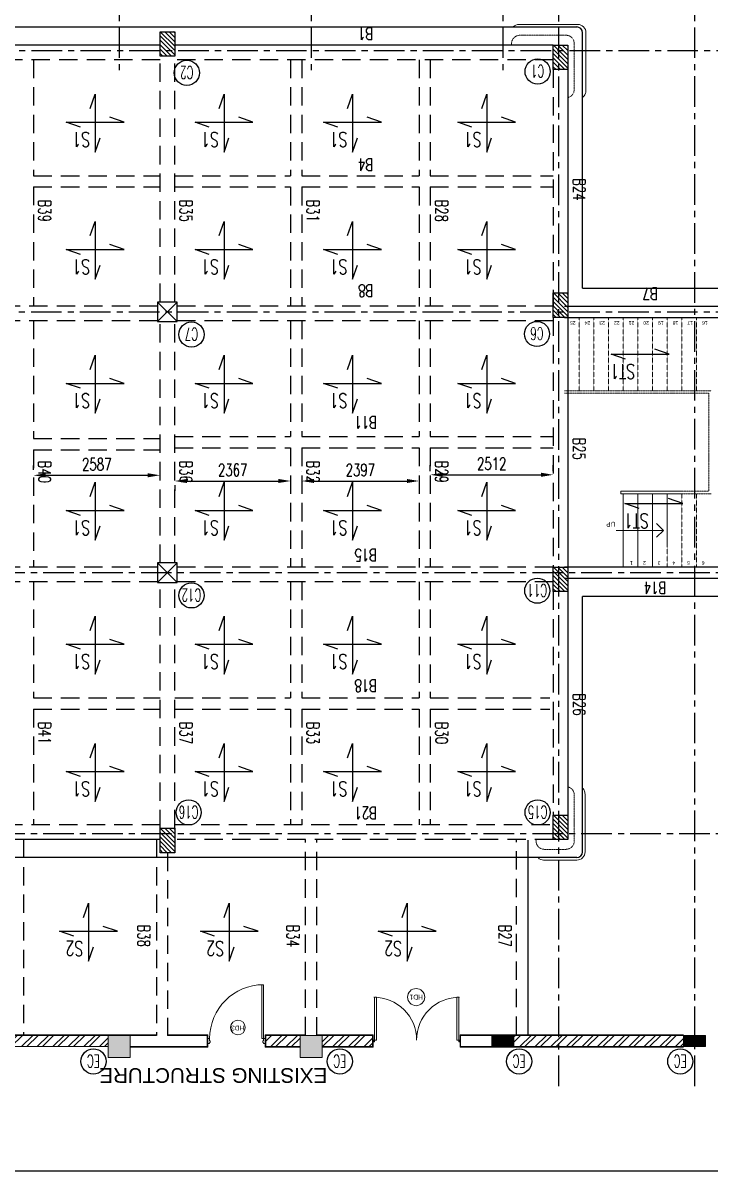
# Model space of a CAD drawing. Header units: millimetres. Extents: x 2659630 to 6742168, y -2425387 to -732288.
# Drawn here: x 3368520 to 3382565, y -1261264 to -1237813 of the extents above; entities that cross this region are included whole.
import ezdxf
from ezdxf.enums import TextEntityAlignment as Align

# ---------------------------------------------------------------- set-up
doc = ezdxf.new("R2010")
doc.units = ezdxf.units.MM
doc.header["$PDMODE"] = 35
doc.header["$PDSIZE"] = -25
for name, pattern in [('CENTER', [2, 1.25, -0.25, 0.25, -0.25]), ('Hidden', [7.14375, 4.7625, -2.38125]), ('HIDDEN2', [0.1875, 0.125, -0.0625]), ('Overhead', [3.96875, 2.38125, -1.5875])]:
    doc.linetypes.add(name, pattern=pattern)
for name, color, linetype, lineweight in [('A-ANNO-DIMS', 211, 'Continuous', 9), ('A-DETL-THIN', 151, 'Continuous', 18), ('A-DOOR', 31, 'Continuous', 18), ('A-DOOR-FRAM', 31, 'Continuous', 18), ('A-DOOR-IDEN', 31, 'Continuous', 9), ('A-FLOR-HRAL', 11, 'Continuous', 18), ('A-FLOR-HRAL-MBND', 5, 'Overhead', 18), ('A-FLOR-OVHD', 1, 'Overhead', 18), ('A-hatch', 253, 'Continuous', 0), ('A-PLASTER', 50, 'Continuous', 0), ('A-RCC', 2, 'Continuous', 0), ('A-STAIRS', 31, 'Continuous', 18), ('A-WALL', 113, 'Continuous', 9), ('A-WALL-PATT', 111, 'Continuous', 0), ('G-ANNO-TEXT', 231, 'Continuous', 9), ('licensing text', 7, 'Continuous', 5)]:
    doc.layers.add(name, color=color, linetype=linetype, lineweight=lineweight)
for name, color, linetype in [('A-CORNICE', 20, 'Continuous'), ('A-TEXT-0', 7, 'Continuous'), ('S-BEAM INNER', 4, 'HIDDEN2'), ('S-BEAM NO', 3, 'Continuous'), ('S-BEAM OUTER', 4, 'Continuous'), ('S-COLUMN', 1, 'Continuous'), ('S-COLUMN CIRCLE', 9, 'Continuous'), ('S-COLUMN HATCH', 8, 'Continuous'), ('S-COLUMN NO', 2, 'Continuous'), ('S-GRIDE LINE', 8, 'CENTER'), ('S-SLAB MARK', 3, 'Continuous'), ('S-SLAB NO', 3, 'Continuous')]:
    doc.layers.add(name, color=color, linetype=linetype)
doc.layers.get('A-ANNO-DIMS').off()
doc.styles.add('Arial', font='arial.ttf', dxfattribs={"height": 123})
doc.styles.add('Arial_1', font='arial.ttf', dxfattribs={"height": 98.353293})
doc.styles.add('Arial_3', font='arial.ttf', dxfattribs={"height": 97.584908})
doc.styles.add('Arial_4', font='arial.ttf', dxfattribs={"height": 73.76497})
doc.styles.add('ROMANS', font='r.shx', dxfattribs={"width": 0.7})
doc.dimstyles.new('dim100', dxfattribs={"dimtxt": 250, "dimasz": 250, "dimexe": 200, "dimexo": 200, "dimgap": 100, "dimtad": 1, "dimdec": 0, "dimrnd": 1, "dimzin": 0, "dimdsep": 46, "dimtxsty": 'ROMANS', "dimcen": 0, "dimclrd": 5, "dimclre": 5, "dimclrt": 4, "dimadec": 0, "dimazin": 0, "dimtfac": 1, "dimtdec": 0, "dimtix": 1, "dimtofl": 0, "dimtmove": 2, "dimatfit": 3, "dimfxl": 1, "dimtolj": 1, "dimtzin": 0, "dimlwd": -1, "dimlwe": -1, "dimarcsym": 0})
pattern_1 = [(225, (3548828.73, -1084856.52), (159.09903, -159.09903), []), (225, (3548722.66, -1084856.52), (159.09903, -159.09903), [])]

# ---------------------------------------------------------------- blocks, each defined once
blk = doc.blocks.new('M_Door Tag_Mahindra_2_0mm - M_Door Tag_Mahindra 2-1437518-GROUND FLOOR PLAN-01')
at = {"layer": 'A-DOOR-IDEN'}
blk.add_circle((0, 0), 3, dxfattribs=at)
blk = doc.blocks.new('A$C649E5817')
at = {"layer": 'A-DOOR-FRAM'}
for p, q in [((0, 1190), (12, 1190)), ((0, 1110), (0, 1190)), ((12, 1200), (40, 1200)), ((12, 1190), (12, 1200)), ((40, 1200), (60, 1175)), ((60, 1175), (60, 1145)), ((1160, 1200), (1140, 1175)), ((1140, 1175), (1140, 1145)), ((1188, 1200), (1160, 1200)), ((1188, 1190), (1188, 1200)), ((1200, 1190), (1188, 1190)), ((1200, 1110), (1200, 1190)), ((12, 1110), (0, 1110)), ((12, 1100), (12, 1110)), ((50, 1100), (12, 1100)), ((60, 1145), (50, 1145)), ((50, 1145), (50, 1100)), ((1140, 1145), (1150, 1145)), ((1150, 1145), (1150, 1100)), ((1150, 1100), (1188, 1100)), ((1188, 1100), (1188, 1110)), ((1188, 1110), (1200, 1110))]:
    blk.add_line(p, q, dxfattribs=at)
blk.add_lwpolyline([(84, 1100), (50, 1100), (50, 0), (84, 0)], close=True, dxfattribs=at)
blk.add_arc((50, 1100), 1100, 270, 359.984, dxfattribs=at)
blk = doc.blocks.new('DOOR D9-1800X2500-PLN')
at = {"layer": 'A-DOOR'}
for p, q in [((12, 40, 0), (12, 25, 0)), ((37, 40, 0), (12, 40, 0)), ((12, 25, 0), (22, 25, 0)), ((12, 15, 0), (12, 0, 0)), ((22, 15, 0), (12, 15, 0)), ((12, 0, 0), (37, 0, 0)), ((14, 27, 0), (14, 38, 0)), ((14, 38, 0), (22, 38, 0)), ((22, 27, 0), (14, 27, 0)), ((14, 2, 0), (14, 13, 0)), ((14, 13, 0), (22, 13, 0)), ((22, 2, 0), (14, 2, 0)), ((22, 38, 0), (22, 27, 0)), ((22, 25, 0), (22, 15, 0)), ((22, 13, 0), (22, 2, 0)), ((24, 10, 0), (24, 30, 0)), ((24, 30, 0), (30, 30, 0)), ((30, 10, 0), (24, 10, 0)), ((26, 32, 0), (26, 34, 0)), ((35, 32, 0), (26, 32, 0)), ((26, 6, 0), (26, 8, 0)), ((26, 8, 0), (35, 8, 0)), ((27, 37, 0), (28, 37, 0)), ((28, 4, 0), (27, 4, 0)), ((28, 37, 0), (28, 38, 0)), ((28, 38, 0), (35, 38, 0)), ((28, 2, 0), (28, 4, 0)), ((35, 2, 0), (28, 2, 0)), ((30, 30, 0), (30, 10, 0)), ((32, 10, 0), (32, 30, 0)), ((32, 30, 0), (35, 30, 0)), ((35, 10, 0), (32, 10, 0)), ((35, 38, 0), (35, 32, 0)), ((35, 30, 0), (35, 25, 0)), ((35, 25, 0), (37, 25, 0)), ((37, 15, 0), (35, 15, 0)), ((35, 15, 0), (35, 10, 0)), ((35, 8, 0), (35, 2, 0)), ((37, 25, 0), (37, 40, 0)), ((37, 0, 0), (37, 15, 0)), ((1763, 25, 0), (1763, 40, 0)), ((1763, 40, 0), (1788, 40, 0)), ((1766, 25, 0), (1763, 25, 0)), ((1763, 0, 0), (1763, 15, 0)), ((1763, 15, 0), (1766, 15, 0)), ((1788, 0, 0), (1763, 0, 0)), ((1772, 38, 0), (1766, 38, 0)), ((1766, 38, 0), (1766, 32, 0)), ((1766, 32, 0), (1774, 32, 0)), ((1768, 30, 0), (1766, 30, 0)), ((1766, 30, 0), (1766, 25, 0)), ((1766, 15, 0), (1766, 10, 0)), ((1766, 10, 0), (1768, 10, 0)), ((1766, 8, 0), (1766, 2, 0)), ((1774, 8, 0), (1766, 8, 0)), ((1766, 2, 0), (1772, 2, 0)), ((1768, 10, 0), (1768, 30, 0)), ((1770, 30, 0), (1770, 10, 0)), ((1776, 30, 0), (1770, 30, 0)), ((1770, 10, 0), (1776, 10, 0)), ((1772, 37, 0), (1772, 38, 0)), ((1773, 37, 0), (1772, 37, 0)), ((1772, 2, 0), (1772, 4, 0)), ((1772, 4, 0), (1773, 4, 0)), ((1774, 32, 0), (1774, 34, 0)), ((1774, 6, 0), (1774, 8, 0)), ((1776, 10, 0), (1776, 30, 0)), ((1778, 38, 0), (1778, 27, 0)), ((1786, 38, 0), (1778, 38, 0)), ((1778, 27, 0), (1786, 27, 0)), ((1788, 25, 0), (1778, 25, 0)), ((1778, 25, 0), (1778, 15, 0)), ((1778, 15, 0), (1788, 15, 0)), ((1786, 13, 0), (1778, 13, 0)), ((1778, 13, 0), (1778, 2, 0)), ((1778, 2, 0), (1786, 2, 0)), ((1786, 27, 0), (1786, 38, 0)), ((1786, 2, 0), (1786, 13, 0)), ((1788, 40, 0), (1788, 25, 0)), ((1788, 15, 0), (1788, 0, 0))]:
    blk.add_line(p, q, dxfattribs=at)
at = {"layer": 'A-DOOR', "elevation": 0}
for points in [[(77, 40), (77, 915), (37, 915), (37, 40)], [(1723, 40), (1723, 915), (1763, 915), (1763, 40)]]:
    blk.add_lwpolyline(points, close=True, dxfattribs=at)
at = {"layer": 'A-DOOR'}
for centre, radius, start, end in [((25, 40), 875, 359.997, 90), ((1775, 40), 875, 90, 180.003), ((25, 36, 0), 2, 14.449, 289.7958), ((25, 4, 0), 2, 70.1472, 345.494), ((1775, 36, 0), 2, 250.2042, 165.551), ((1775, 4, 0), 2, 194.506, 109.8528)]:
    blk.add_arc(centre, radius, start, end, dxfattribs=at)
blk = doc.blocks.new('M_Door Tag_Mahindra_2_0mm_2 - M_Door Tag_Mahindra 2-3264029-GROUND FLOOR PLAN-01')
at = {"layer": 'A-DOOR-IDEN'}
blk.add_circle((0, 0), 3.5, dxfattribs=at)
blk = doc.blocks.new('*D2143')
at = {"layer": 'Defpoints', "color": 0, "ltscale": 1200}
for p in [(3368735, -1247143), (3371322, -1247052), (3371322, -1247143)]:
    blk.add_point(p, dxfattribs=at)
at = {"layer": 'S-COLUMN NO', "color": 5, "ltscale": 1200}
for p, q in [((3368735, -1246943), (3368735, -1246852)), ((3371322, -1246943), (3371322, -1246852)), ((3368985, -1247052), (3371072, -1247052))]:
    blk.add_line(p, q, dxfattribs=at)
for points in [[(3368985, -1247011), (3368985, -1247094), (3368735, -1247052)], [(3371072, -1247094), (3371072, -1247011), (3371322, -1247052)]]:
    blk.add_solid(points, dxfattribs=at)
at = {"layer": 'S-COLUMN NO', "color": 4, "ltscale": 1200, "insert": (3370029, -1246827), "char_height": 250, "attachment_point": 5, "style": 'ROMANS'}
blk.add_mtext('\\A1;2587', dxfattribs=at)
blk = doc.blocks.new('*D2144')
at = {"layer": 'Defpoints', "color": 0, "ltscale": 1200}
for p in [(3371622, -1247052), (3373990, -1247052), (3373990, -1247169)]:
    blk.add_point(p, dxfattribs=at)
at = {"layer": 'S-COLUMN NO', "color": 5, "ltscale": 1200}
for p, q in [((3371622, -1247252), (3371622, -1247369)), ((3371872, -1247169), (3373740, -1247169)), ((3373990, -1247252), (3373990, -1247369))]:
    blk.add_line(p, q, dxfattribs=at)
for points in [[(3371872, -1247127), (3371872, -1247210), (3371622, -1247169)], [(3373740, -1247210), (3373740, -1247127), (3373990, -1247169)]]:
    blk.add_solid(points, dxfattribs=at)
at = {"layer": 'S-COLUMN NO', "color": 4, "ltscale": 1200, "insert": (3372806, -1246944), "char_height": 250, "attachment_point": 5, "style": 'ROMANS'}
blk.add_mtext('\\A1;2367', dxfattribs=at)
blk = doc.blocks.new('*D2145')
at = {"layer": 'Defpoints', "color": 0, "ltscale": 1200}
for p in [(3374220, -1247169), (3376617, -1247169), (3376617, -1247169)]:
    blk.add_point(p, dxfattribs=at)
at = {"layer": 'S-COLUMN NO', "color": 5, "ltscale": 1200}
for p, q in [((3374220, -1246969), (3374220, -1246969)), ((3376617, -1246969), (3376617, -1246969)), ((3374470, -1247169), (3376367, -1247169))]:
    blk.add_line(p, q, dxfattribs=at)
for points in [[(3374470, -1247127), (3374470, -1247210), (3374220, -1247169)], [(3376367, -1247210), (3376367, -1247127), (3376617, -1247169)]]:
    blk.add_solid(points, dxfattribs=at)
at = {"layer": 'S-COLUMN NO', "color": 4, "ltscale": 1200, "insert": (3375418, -1246944), "char_height": 250, "attachment_point": 5, "style": 'ROMANS'}
blk.add_mtext('\\A1;2397', dxfattribs=at)
blk = doc.blocks.new('*D2146')
at = {"layer": 'Defpoints', "color": 0, "ltscale": 1200}
for p in [(3379359, -1247042), (3376847, -1247169), (3379359, -1247169)]:
    blk.add_point(p, dxfattribs=at)
at = {"layer": 'S-COLUMN NO', "color": 5, "ltscale": 1200}
for p, q in [((3376847, -1246969), (3376847, -1246842)), ((3379359, -1246969), (3379359, -1246842)), ((3377097, -1247042), (3379109, -1247042))]:
    blk.add_line(p, q, dxfattribs=at)
for points in [[(3377097, -1247000), (3377097, -1247084), (3376847, -1247042)], [(3379109, -1247084), (3379109, -1247000), (3379359, -1247042)]]:
    blk.add_solid(points, dxfattribs=at)
at = {"layer": 'S-COLUMN NO', "color": 4, "ltscale": 1200, "insert": (3378103, -1246817), "char_height": 250, "attachment_point": 5, "style": 'ROMANS'}
blk.add_mtext('\\A1;2512', dxfattribs=at)

msp = doc.modelspace()

# ---------------------------------------------------------------- hatches: boundary and pattern name
at = {"layer": 'A-hatch', "true_color": 0x939598}
h = msp.add_hatch(dxfattribs=at)
h.set_pattern_fill('ANSI31', color=252, scale=5, angle=179.9997012)
h.set_pattern_definition([(224.99970117, (11697988.788, 852852.487), (11.225261605, -11.225378697), [])])
h.paths.add_polyline_path([(3378554.038, -1258492.613), (3378104.038, -1258492.615), (3378104.037, -1258722.653), (3378554.037, -1258722.655)])
h = msp.add_hatch(dxfattribs=at)
h.set_pattern_fill('ANSI31', color=252, scale=5, angle=179.9997012)
h.set_pattern_definition([(224.99970117, (11701908.773, 852852.466), (11.225261605, -11.225378697), [])])
h.paths.add_polyline_path([(3382474.024, -1258492.633), (3382024.024, -1258492.635), (3382024.023, -1258722.674), (3382474.023, -1258722.676)])
at = {"layer": 'A-WALL-PATT'}
h = msp.add_hatch(dxfattribs=at)
h.set_pattern_fill('ANSI32', color=256, scale=600, angle=180, style=0)
h.set_pattern_definition(pattern_1)
h.paths.add_polyline_path([(3366794.022, -1258722.627), (3370264.022, -1258722.748), (3370264.024, -1258492.659), (3366794.024, -1258492.566)])
h = msp.add_hatch(dxfattribs=at)
h.set_pattern_fill('ANSI32', color=256, scale=600, angle=180, style=0)
h.set_pattern_definition(pattern_1)
h.paths.add_polyline_path([(3373485.623, -1258722.666), (3374184.022, -1258722.651), (3374184.024, -1258492.572), (3373485.624, -1258492.591)])
h = msp.add_hatch(dxfattribs=at)
h.set_pattern_fill('ANSI32', color=256, scale=600, angle=180, style=0)
h.set_pattern_definition(pattern_1)
h.paths.add_polyline_path([(3374634.022, -1258722.797), (3375666.427, -1258722.743), (3375666.429, -1258492.734), (3374634.024, -1258492.801)])
h = msp.add_hatch(dxfattribs=at)
h.set_pattern_fill('ANSI32', color=256, scale=600, angle=180, style=0)
h.set_pattern_definition(pattern_1)
h.paths.add_polyline_path([(3378554.037, -1258722.689), (3382024.022, -1258722.663), (3382024.024, -1258492.617), (3378554.038, -1258492.573)])
at = {"layer": 'S-COLUMN HATCH', "true_color": 0x939598}
h = msp.add_hatch(dxfattribs=at)
h.set_pattern_fill('ANSI31', color=252, scale=20, angle=90)
h.set_pattern_definition([(135, (4246251.86, 2412323.825), (-44.9012806, -44.9012806), [])])
h.paths.add_polyline_path([(3371621.716, -1237992.899), (3371621.716, -1238492.898), (3371321.714, -1238492.898), (3371321.714, -1237992.899)])
h = msp.add_hatch(dxfattribs=at)
h.set_pattern_fill('ANSI31', color=252, scale=20, angle=90)
h.set_pattern_definition([(135, (4254289.094, 2412053.825), (-44.9012806, -44.9012806), [])])
h.paths.add_polyline_path([(3379658.952, -1238262.898), (3379658.952, -1238762.897), (3379358.95, -1238762.897), (3379358.95, -1238262.898)])
h = msp.add_hatch(dxfattribs=at)
h.set_pattern_fill('ANSI31', color=252, scale=20, angle=90)
h.set_pattern_definition([(135, (4254289.09, 2406988.82), (-44.9012806, -44.9012806), [])])
h.paths.add_polyline_path([(3379658.947, -1243327.901), (3379658.947, -1243827.9), (3379358.944, -1243827.9), (3379358.944, -1243327.901)])
h = msp.add_hatch(dxfattribs=at)
h.set_pattern_fill('ANSI31', color=252, scale=20, angle=90)
h.set_pattern_definition([(135, (4254289.09, 2401388.827), (-44.9012806, -44.9012806), [])])
h.paths.add_polyline_path([(3379658.949, -1248927.897), (3379658.949, -1249427.896), (3379358.947, -1249427.896), (3379358.947, -1248927.897)])
h = msp.add_hatch(dxfattribs=at)
h.set_pattern_fill('ANSI31', color=252, scale=20, angle=90)
h.set_pattern_definition([(135, (4254289.09, 2396323.824), (-44.9012806, -44.9012806), [])])
h.paths.add_polyline_path([(3379658.949, -1253992.9), (3379658.949, -1254492.899), (3379358.947, -1254492.899), (3379358.947, -1253992.9)])
h = msp.add_hatch(dxfattribs=at)
h.set_pattern_fill('ANSI31', color=252, scale=20, angle=90)
h.set_pattern_definition([(135, (4246251.853, 2396054.014), (-44.9012806, -44.9012806), [])])
h.paths.add_polyline_path([(3371621.711, -1254262.709), (3371621.711, -1254762.708), (3371321.709, -1254762.708), (3371321.709, -1254262.709)])

# ---------------------------------------------------------------- linework, layer by layer
at = {"layer": 'A-CORNICE'}
for p, q in [((3355108.947, -1237892.899), (3379838.947, -1237892.899)), ((3379958.947, -1243227.899), (3379958.947, -1238012.899)), ((3379958.947, -1243227.899), (3384568.947, -1243227.899)), ((3379958.947, -1254742.901), (3379958.947, -1249527.899)), ((3384568.947, -1249527.899), (3379958.947, -1249527.899)), ((3379838.947, -1254862.901), (3355108.947, -1254862.901))]:
    msp.add_line(p, q, dxfattribs=at)
for centre, start, end in [((3379838.947, -1238012.899), 0, 90), ((3379838.947, -1254742.901), 270, 0)]:
    msp.add_arc(centre, 120, start, end, dxfattribs=at)
at = {"layer": 'A-DETL-THIN'}
for p, q in [((3381610.537, -1248177.709), (3381469.116, -1248036.287)), ((3381610.537, -1248177.709), (3380645.33, -1248177.708)), ((3381610.537, -1248177.709), (3381469.115, -1248319.13)), ((3378608.947, -1258492.574, 0), (3378838.947, -1258492.725, 0))]:
    msp.add_line(p, q, dxfattribs=at)
at = {"layer": 'A-FLOR-HRAL'}
for p, q in [((3380738.319, -1247377.898), (3380738.319, -1247427.898)), ((3380738.319, -1247377.898), (3382002.015, -1247377.898)), ((3380738.319, -1247427.898), (3381988.32, -1247427.898))]:
    msp.add_line(p, q, dxfattribs=at)
at = {"layer": 'A-FLOR-HRAL-MBND'}
for p, q in [((3379588.358, -1245327.898), (3382589.924, -1245327.898)), ((3379588.358, -1245377.898), (3382539.924, -1245377.898)), ((3382539.924, -1245377.898), (3382539.943, -1247377.898)), ((3382002.015, -1247377.898), (3382539.943, -1247377.898)), ((3381988.32, -1247427.898), (3382589.944, -1247427.898))]:
    msp.add_line(p, q, dxfattribs=at)
at = {"layer": 'A-FLOR-OVHD'}
for p, q in [((3378678.948, -1238062.899), (3379618.946, -1238062.899)), ((3379788.946, -1238232.899), (3379788.946, -1239172.899)), ((3378508.948, -1238262.899), (3378508.948, -1238262.899)), ((3379588.952, -1238262.899), (3378508.948, -1238262.899)), ((3379788.947, -1254522.793), (3379789.67, -1253582.679)), ((3379588.953, -1254492.793), (3379008.932, -1254492.799)), ((3379008.932, -1254492.799), (3379008.932, -1254492.8)), ((3379178.932, -1254692.8), (3379618.947, -1254692.793))]:
    msp.add_line(p, q, dxfattribs=at)
for centre, radius, start, end in [((3378680.387, -1238236.371), 173.479, 90.4750815, 188.7958454), ((3379618.946, -1238232.899), 170, 0, 90), ((3379618.946, -1239172.899), 170, 283.611071, 0), ((3379619.67, -1253582.679), 170, 0, 76.6409551), ((3379180.37, -1254519.327), 173.479, 171.2041546, 269.5249185), ((3379618.947, -1254522.793), 170, 270, 0)]:
    msp.add_arc(centre, radius, start, end, dxfattribs=at)
at = {"layer": 'A-hatch', "color": 252, "true_color": 0x939598}
for points in [[(3370264.024, -1258492.652), (3370713.947, -1258942.654), (3370264.024, -1258942.652)], [(3370713.947, -1258492.654), (3370713.947, -1258942.654), (3370264.024, -1258492.652)], [(3374633.947, -1258492.675), (3374633.947, -1258942.675), (3374184.024, -1258492.672)], [(3374184.024, -1258492.672), (3374633.947, -1258942.675), (3374184.024, -1258942.672)]]:
    msp.add_solid(points, dxfattribs=at)
at = {"layer": 'A-PLASTER'}
for p, q in [((3378658.947, -1237842.899), (3379858.947, -1237842.899)), ((3380028.947, -1238012.899), (3380028.946, -1239192.899)), ((3380008.935, -1254742.85), (3380009.668, -1253562.708)), ((3379158.945, -1254912.705), (3379838.934, -1254912.849)), ((3362776.093, -1258480.458), (3371235.313, -1258480.685)), ((3371489.313, -1258480.642), (3372297.624, -1258480.624)), ((3372297.624, -1258480.624), (3372297.622, -1258734.703)), ((3373473.624, -1258480.588), (3373473.622, -1258734.666)), ((3373473.624, -1258480.588), (3374281.89, -1258480.57)), ((3374535.89, -1258480.808), (3375678.429, -1258480.733)), ((3375678.429, -1258480.733), (3375678.427, -1258734.742, 0)), ((3377454.281, -1258480.559), (3382024.024, -1258480.617)), ((3377454.281, -1258734.698), (3377454.281, -1258480.559, 0)), ((3370714.024, -1258734.74), (3372297.622, -1258734.703)), ((3373473.622, -1258734.666), (3374184.023, -1258734.651)), ((3375678.427, -1258734.742), (3374634.024, -1258734.797)), ((3377454.281, -1258734.698), (3382024.023, -1258734.663))]:
    msp.add_line(p, q, dxfattribs=at)
for centre, start, end in [((3378658.947, -1238012.899), 90, 135.0989575), ((3379858.947, -1238012.899), 0.0000359, 90), ((3379858.946, -1239192.899), 306.0318786, 308.5714269), ((3379858.946, -1239192.899), 308.571428, 321.4285687), ((3379858.946, -1239192.899), 321.4285725, 334.285714), ((3379858.946, -1239192.899), 334.2857152, 347.142857), ((3379858.946, -1239192.899), 347.1428576, 0), ((3379839.668, -1253562.812), 12.8568562, 45.441364), ((3379839.668, -1253562.601), 25.7139991, 38.5711407), ((3379839.668, -1253562.812), 359.9997132, 12.8568556), ((3379169.516, -1254742.723), 224.9352212, 269.9997132), ((3379169.516, -1254742.829), 224.9352212, 269.9997132), ((3379838.935, -1254742.849), 269.9997132, 359.9996773)]:
    msp.add_arc(centre, 170, start, end, dxfattribs=at)
at = {"layer": 'A-RCC'}
for p, q in [((3370264.024, -1258492.652), (3370264.021, -1258942.652)), ((3370714.024, -1258492.661), (3370264.024, -1258492.659)), ((3370714.021, -1258942.654), (3370714.024, -1258492.654)), ((3374184.024, -1258492.671), (3374184.021, -1258942.672)), ((3374184.024, -1258492.671), (3374634.024, -1258492.673)), ((3374634.024, -1258492.682), (3374184.024, -1258492.68)), ((3374634.021, -1258942.675), (3374634.024, -1258492.673)), ((3378104.038, -1258492.687), (3378104.037, -1258722.687)), ((3378554.038, -1258492.689), (3378104.038, -1258492.687)), ((3378554.037, -1258722.689), (3378554.038, -1258492.689)), ((3382024.024, -1258492.713), (3382024.022, -1258722.713)), ((3382474.024, -1258492.715), (3382024.024, -1258492.713)), ((3382024.038, -1258492.708), (3382024.037, -1258722.708)), ((3382474.038, -1258492.71), (3382024.038, -1258492.708)), ((3382474.022, -1258722.715), (3382474.024, -1258492.715)), ((3382474.037, -1258722.71), (3382474.038, -1258492.71)), ((3378104.037, -1258722.687), (3378554.037, -1258722.689)), ((3382024.022, -1258722.713), (3382474.022, -1258722.715)), ((3382024.037, -1258722.708), (3382474.037, -1258722.71)), ((3370264.021, -1258942.652), (3370714.021, -1258942.654)), ((3374184.021, -1258942.672), (3374634.021, -1258942.675))]:
    msp.add_line(p, q, dxfattribs=at)
at = {"layer": 'A-STAIRS', "linetype": 'Hidden'}
for p, q in [((3379889.924, -1245327.898), (3379889.924, -1243827.898)), ((3380189.924, -1245327.898), (3380189.924, -1243827.898)), ((3380489.924, -1245327.898), (3380489.924, -1243827.898)), ((3380789.924, -1245327.898), (3380789.924, -1243827.898)), ((3381089.924, -1245327.898), (3381089.924, -1243827.898)), ((3381389.924, -1245327.898), (3381389.924, -1243827.898)), ((3381689.924, -1245327.898), (3381689.924, -1243827.898)), ((3381989.924, -1245327.898), (3381989.924, -1243827.898)), ((3382289.924, -1245327.898), (3382289.924, -1243827.898)), ((3381989.924, -1248927.898), (3381989.924, -1247427.898)), ((3382289.924, -1248927.898), (3382289.924, -1247427.898)), ((3381689.924, -1248517.123), (3381689.924, -1248927.898))]:
    msp.add_line(p, q, dxfattribs=at)
at = {"layer": 'A-STAIRS'}
for p, q in [((3380789.924, -1248927.898), (3380789.924, -1247427.898)), ((3381089.924, -1248927.898), (3381089.924, -1247427.898)), ((3381389.924, -1248927.898), (3381389.924, -1247427.898)), ((3381689.924, -1248517.123), (3381689.924, -1247427.898))]:
    msp.add_line(p, q, dxfattribs=at)
at = {"layer": 'A-WALL'}
for p, q in [((3362764.045, -1258492.457), (3370264.024, -1258492.659)), ((3370714.024, -1258492.661), (3371247.313, -1258492.648)), ((3371477.313, -1258492.642), (3372285.624, -1258492.625)), ((3372285.624, -1258492.625), (3372285.623, -1258722.703)), ((3373485.624, -1258492.587), (3373485.623, -1258722.666)), ((3373485.624, -1258492.587), (3374293.89, -1258492.57)), ((3374523.89, -1258492.809), (3375666.427, -1258492.734)), ((3375666.429, -1258492.737, 0), (3375666.427, -1258722.737, 0)), ((3377466.281, -1258722.697, 0), (3377466.281, -1258492.56, 0)), ((3377466.427, -1258492.559), (3382024.024, -1258492.617)), ((3370264.024, -1258722.748), (3366794.022, -1258722.627)), ((3370714.024, -1258722.74), (3372285.623, -1258722.703)), ((3373485.623, -1258722.666), (3374184.022, -1258722.651)), ((3375666.427, -1258722.743), (3374634.023, -1258722.797)), ((3377466.427, -1258722.698), (3382024.023, -1258722.663))]:
    msp.add_line(p, q, dxfattribs=at)
at = {"layer": 'A-WALL', "color": 1}
for p, q in [((3370264.024, -1258492.639), (3370264.024, -1258722.748)), ((3382024.024, -1258492.617), (3382024.023, -1258722.676))]:
    msp.add_line(p, q, dxfattribs=at)
at = {"layer": 'S-BEAM INNER', "ltscale": 3000}
for p, q in [((3371322.4, -1238562.898), (3363622.333, -1238562.898)), ((3368735.07, -1238562.898), (3368735.07, -1240932.752)), ((3371322.4, -1243512.898), (3371322.4, -1238492.896)), ((3371622.4, -1243512.898), (3371622.4, -1238492.896)), ((3379358.95, -1238562.898), (3371622.4, -1238562.898)), ((3373989.535, -1238562.898), (3373989.535, -1240932.9)), ((3374219.535, -1238562.898), (3374219.535, -1240932.9)), ((3376616.74, -1238562.898), (3376616.74, -1240932.9)), ((3376846.74, -1238562.898), (3376846.74, -1240932.9)), ((3379358.952, -1238762.898), (3379358.952, -1243597.899)), ((3368735.07, -1240932.752), (3371322.4, -1240932.752)), ((3371622.4, -1240932.9), (3373989.535, -1240932.9)), ((3374219.535, -1240932.9), (3376616.74, -1240932.9)), ((3376846.74, -1240932.9), (3379358.952, -1240932.9)), ((3368735.07, -1241162.752), (3371322.4, -1241162.752)), ((3368735.07, -1241162.752), (3368735.07, -1243602.754)), ((3371622.4, -1241162.9), (3373989.535, -1241162.9)), ((3373989.535, -1241162.9), (3373989.535, -1243602.901)), ((3374219.535, -1241162.9), (3376616.74, -1241162.9)), ((3374219.535, -1241162.9), (3374219.535, -1243602.901)), ((3376616.74, -1241162.9), (3376616.74, -1243602.901)), ((3376846.74, -1241162.9), (3376846.74, -1243602.901)), ((3376846.74, -1241162.9), (3379358.952, -1241162.9)), ((3371272.4, -1243597.899), (3363672.333, -1243597.899)), ((3379358.947, -1243597.899), (3371672.4, -1243597.899)), ((3379358.943, -1243827.9), (3379358.943, -1248927.897)), ((3371272.4, -1243897.899), (3363672.333, -1243897.899)), ((3368735.07, -1243897.899), (3368735.07, -1246302.75)), ((3371322.4, -1248842.898), (3371322.4, -1243912.898)), ((3371622.4, -1248842.898), (3371622.4, -1243912.898)), ((3379358.943, -1243897.899), (3371672.4, -1243897.899)), ((3373989.54, -1243897.899), (3373989.54, -1246262.898)), ((3374219.54, -1243897.899), (3374219.54, -1246262.898)), ((3376616.745, -1243897.899), (3376616.745, -1246262.898)), ((3376846.745, -1243897.899), (3376846.745, -1246262.898)), ((3368735.07, -1246302.75), (3371322.4, -1246302.75)), ((3371622.4, -1246262.898), (3373989.54, -1246262.898)), ((3374219.54, -1246262.898), (3376616.745, -1246262.898)), ((3376846.745, -1246262.898), (3379358.943, -1246262.898)), ((3368735.07, -1246532.75), (3368735.07, -1248927.897)), ((3368735.07, -1246532.75), (3371322.4, -1246532.75)), ((3371622.4, -1246492.898), (3373989.54, -1246492.898)), ((3373989.54, -1246492.898), (3373989.54, -1248932.899)), ((3374219.54, -1246492.898), (3374219.54, -1248932.899)), ((3374219.54, -1246492.898), (3376616.745, -1246492.898)), ((3376616.745, -1246492.898), (3376616.745, -1248932.899)), ((3376846.745, -1246492.898), (3376846.745, -1248932.899)), ((3376846.745, -1246492.898), (3379358.943, -1246492.898)), ((3371272.4, -1248927.897), (3363672.333, -1248927.897)), ((3379358.947, -1248927.897), (3371672.4, -1248927.897)), ((3371272.4, -1249227.896), (3363672.333, -1249227.896)), ((3368735.07, -1249227.896), (3368735.07, -1251597.754)), ((3371322.4, -1254262.707), (3371322.4, -1249242.898)), ((3371622.4, -1254262.707), (3371622.4, -1249242.898)), ((3379358.947, -1249227.896), (3371672.4, -1249227.896)), ((3373989.477, -1249227.896), (3373989.477, -1251597.754)), ((3374219.477, -1249227.896), (3374219.477, -1251597.754)), ((3376616.681, -1249227.896), (3376616.681, -1251597.754)), ((3376846.681, -1249227.896), (3376846.681, -1251597.754)), ((3379358.949, -1249427.896), (3379358.949, -1253992.902)), ((3368735.07, -1251597.754), (3371322.4, -1251597.754)), ((3371622.4, -1251597.754), (3373989.477, -1251597.754)), ((3374219.477, -1251597.754), (3376616.681, -1251597.754)), ((3376846.681, -1251597.754), (3379288.891, -1251597.754)), ((3368735.07, -1251827.754), (3368735.07, -1254192.707)), ((3368735.07, -1251827.754), (3371322.4, -1251827.754)), ((3371622.4, -1251827.754), (3373989.477, -1251827.754)), ((3373989.477, -1251827.754), (3373989.477, -1254192.735)), ((3374219.477, -1251827.754), (3374219.477, -1254192.738)), ((3374219.477, -1251827.754), (3376616.681, -1251827.754)), ((3376616.681, -1251827.754), (3376616.681, -1254192.766)), ((3376846.681, -1251827.754), (3376846.681, -1254192.769)), ((3376846.681, -1251827.754), (3379288.891, -1251827.754)), ((3371322.4, -1254192.707), (3363622.333, -1254192.707)), ((3379288.938, -1254192.798), (3371622.4, -1254192.707)), ((3368534.522, -1254492.619), (3368534.501, -1258492.563)), ((3371247.335, -1254492.707), (3371247.438, -1258492.648)), ((3379358.947, -1254492.799), (3371621.711, -1254492.707)), ((3374293.89, -1258492.57), (3374293.938, -1254492.738)), ((3374523.89, -1258492.809), (3374523.911, -1254492.705)), ((3378608.947, -1258480.574), (3378608.947, -1254492.725, 0)), ((3371477.333, -1254762.708), (3371477.313, -1258492.642))]:
    msp.add_line(p, q, dxfattribs=at)
at = {"layer": 'S-BEAM OUTER', "ltscale": 2500}
for p, q in [((3371321.714, -1238262.898), (3363621.649, -1238262.898)), ((3379358.947, -1238262.898), (3371621.716, -1238262.898)), ((3379658.952, -1238762.898), (3379658.952, -1243597.899)), ((3379588.95, -1243597.899), (3384088.96, -1243597.967)), ((3379588.946, -1243827.899), (3384088.957, -1243827.967)), ((3379658.943, -1243827.9), (3379658.943, -1248927.897)), ((3384088.96, -1248927.897), (3379588.947, -1248927.897)), ((3384088.96, -1249157.897), (3379588.947, -1249157.897)), ((3379658.949, -1249427.896), (3379658.949, -1253992.902)), ((3371321.709, -1254492.707), (3363621.645, -1254492.707)), ((3378838.947, -1254504.9), (3378838.896, -1258480.576))]:
    msp.add_line(p, q, dxfattribs=at)
at = {"layer": 'S-COLUMN', "color": 1}
for p, q in [((3371672.409, -1243912.908), (3371272.4, -1243512.898)), ((3371272.4, -1243912.922), (3371672.414, -1243512.908)), ((3371672.412, -1249242.91), (3371272.412, -1248842.91)), ((3371272.412, -1249242.91), (3371672.412, -1248842.91))]:
    msp.add_line(p, q, dxfattribs=at)
for points in [[(3371621.716, -1237992.899), (3371621.716, -1238492.898), (3371321.714, -1238492.898), (3371321.714, -1237992.899)], [(3379658.952, -1238262.898), (3379658.952, -1238762.897), (3379358.95, -1238762.897), (3379358.95, -1238262.898)], [(3379658.947, -1243327.901), (3379658.947, -1243827.9), (3379358.944, -1243827.9), (3379358.944, -1243327.901)], [(3371272.4, -1243912.898), (3371672.4, -1243912.898), (3371672.4, -1243512.898), (3371272.4, -1243512.898)], [(3371272.4, -1249242.898), (3371672.4, -1249242.898), (3371672.4, -1248842.898), (3371272.4, -1248842.898)], [(3379658.949, -1248927.897), (3379658.949, -1249427.896), (3379358.947, -1249427.896), (3379358.947, -1248927.897)], [(3379658.949, -1253992.9), (3379658.949, -1254492.899), (3379358.947, -1254492.899), (3379358.947, -1253992.9)], [(3371621.711, -1254262.709), (3371621.711, -1254762.708), (3371321.709, -1254762.708), (3371321.709, -1254262.709)]]:
    msp.add_lwpolyline(points, close=True, dxfattribs=at)
at = {"layer": 'S-COLUMN CIRCLE'}
for centre in [(3371870.155, -1238832.076), (3379040.72, -1238805.02), (3371965.015, -1244175.674), (3379027.48, -1244164.924), (3371965.015, -1249505.674), (3379033.774, -1249409.217), (3371907.464, -1253938.489), (3379040.72, -1253938.489), (3369960.896, -1259024.971), (3369960.896, -1259024.971), (3374998.248, -1259024.971), (3374998.248, -1259024.971), (3378662.312, -1259024.971), (3378662.312, -1259024.971), (3381955.946, -1259024.971), (3381955.946, -1259024.971)]:
    msp.add_circle(centre, 257.143, dxfattribs=at)
at = {"layer": 'S-COLUMN NO', "ltscale": 2500}
msp.add_lwpolyline([(3135960.687, -1159977.041), (3643425.669, -1159977.041), (3643425.669, -1261264.116), (3135960.687, -1261264.116)], close=True, dxfattribs=at)
at = {"layer": 'S-GRIDE LINE', "ltscale": 500}
for p, q in [((3370488.942, -1236902.174), (3370488.942, -1238902.174)), ((3374408.942, -1236902.174), (3374408.942, -1238902.174)), ((3378328.942, -1236902.174), (3378328.942, -1238902.174)), ((3379473.942, -1259531.353), (3379473.942, -1236902.174)), ((3382248.942, -1236902.174), (3382248.942, -1259531.353)), ((3353693.328, -1238377.898), (3385558.568, -1238377.898)), ((3353686.015, -1243712.898), (3385558.568, -1243712.898)), ((3385558.568, -1249042.898), (3353683.337, -1249042.898)), ((3385558.568, -1254377.9), (3353683.337, -1254377.9))]:
    msp.add_line(p, q, dxfattribs=at)
at = {"layer": 'S-SLAB MARK'}
for points in [[(3369896.29, -1239556.421), (3369997.646, -1239265.718), (3369997.646, -1240448.576), (3370099.002, -1240157.873)], [(3372528.426, -1239556.421), (3372629.782, -1239265.718), (3372629.782, -1240448.576), (3372731.138, -1240157.873)], [(3375155.631, -1239556.421), (3375256.987, -1239265.718), (3375256.987, -1240448.576), (3375358.343, -1240157.873)], [(3377897.84, -1239556.421), (3377999.196, -1239265.718), (3377999.196, -1240448.576), (3378100.552, -1240157.873)], [(3369696.92, -1239940.855), (3369406.218, -1239839.499), (3370589.075, -1239839.499), (3370298.373, -1239738.143)], [(3372329.056, -1239940.855), (3372038.353, -1239839.499), (3373221.211, -1239839.499), (3372930.508, -1239738.143)], [(3374956.26, -1239940.855), (3374665.558, -1239839.499), (3375848.415, -1239839.499), (3375557.713, -1239738.143)], [(3377698.47, -1239940.855), (3377407.767, -1239839.499), (3378590.625, -1239839.499), (3378299.922, -1239738.143)], [(3369896.29, -1242156.422), (3369997.646, -1241865.72), (3369997.646, -1243048.577), (3370099.002, -1242757.874)], [(3372528.426, -1242156.422), (3372629.782, -1241865.72), (3372629.782, -1243048.577), (3372731.138, -1242757.874)], [(3375155.631, -1242156.422), (3375256.987, -1241865.72), (3375256.987, -1243048.577), (3375358.343, -1242757.874)], [(3377897.84, -1242156.422), (3377999.196, -1241865.72), (3377999.196, -1243048.577), (3378100.552, -1242757.874)], [(3369696.92, -1242540.856), (3369406.218, -1242439.501), (3370589.075, -1242439.501), (3370298.373, -1242338.145)], [(3372329.056, -1242540.856), (3372038.353, -1242439.501), (3373221.211, -1242439.501), (3372930.508, -1242338.145)], [(3374956.26, -1242540.856), (3374665.558, -1242439.501), (3375848.415, -1242439.501), (3375557.713, -1242338.145)], [(3377698.47, -1242540.856), (3377407.767, -1242439.501), (3378590.625, -1242439.501), (3378299.922, -1242338.145)], [(3380837.559, -1244680.876), (3380546.857, -1244579.52), (3381729.714, -1244579.52), (3381439.011, -1244478.164)], [(3369896.29, -1244891.421), (3369997.646, -1244600.719), (3369997.646, -1245783.576), (3370099.002, -1245492.874)], [(3372528.426, -1244891.421), (3372629.782, -1244600.719), (3372629.782, -1245783.576), (3372731.138, -1245492.874)], [(3375155.631, -1244891.421), (3375256.987, -1244600.719), (3375256.987, -1245783.576), (3375358.343, -1245492.874)], [(3377897.84, -1244891.421), (3377999.196, -1244600.719), (3377999.196, -1245783.576), (3378100.552, -1245492.874)], [(3369696.92, -1245275.856), (3369406.218, -1245174.5), (3370589.075, -1245174.5), (3370298.373, -1245073.144)], [(3372329.056, -1245275.856), (3372038.353, -1245174.5), (3373221.211, -1245174.5), (3372930.508, -1245073.144)], [(3374956.26, -1245275.856), (3374665.558, -1245174.5), (3375848.415, -1245174.5), (3375557.713, -1245073.144)], [(3377698.47, -1245275.856), (3377407.767, -1245174.5), (3378590.625, -1245174.5), (3378299.922, -1245073.144)], [(3369896.29, -1247486.42), (3369997.646, -1247195.718), (3369997.646, -1248378.575), (3370099.002, -1248087.873)], [(3372528.426, -1247486.42), (3372629.782, -1247195.718), (3372629.782, -1248378.575), (3372731.138, -1248087.873)], [(3375155.631, -1247486.42), (3375256.987, -1247195.718), (3375256.987, -1248378.575), (3375358.343, -1248087.873)], [(3377897.84, -1247486.42), (3377999.196, -1247195.718), (3377999.196, -1248378.575), (3378100.552, -1248087.873)], [(3381116.284, -1247732.155), (3380825.582, -1247630.799), (3382008.439, -1247630.799), (3381717.737, -1247529.443)], [(3369696.92, -1247870.855), (3369406.218, -1247769.499), (3370589.075, -1247769.499), (3370298.373, -1247668.143)], [(3372329.056, -1247870.855), (3372038.353, -1247769.499), (3373221.211, -1247769.499), (3372930.508, -1247668.143)], [(3374956.26, -1247870.855), (3374665.558, -1247769.499), (3375848.415, -1247769.499), (3375557.713, -1247668.143)], [(3377698.47, -1247870.855), (3377407.767, -1247769.499), (3378590.625, -1247769.499), (3378299.922, -1247668.143)], [(3369896.29, -1250221.418), (3369997.646, -1249930.716), (3369997.646, -1251113.573), (3370099.002, -1250822.871)], [(3372528.426, -1250221.418), (3372629.782, -1249930.716), (3372629.782, -1251113.573), (3372731.138, -1250822.871)], [(3375155.631, -1250221.418), (3375256.987, -1249930.716), (3375256.987, -1251113.573), (3375358.343, -1250822.871)], [(3377897.84, -1250221.418), (3377999.196, -1249930.716), (3377999.196, -1251113.573), (3378100.552, -1250822.871)], [(3369696.92, -1250605.853), (3369406.218, -1250504.497), (3370589.075, -1250504.497), (3370298.373, -1250403.141)], [(3372329.056, -1250605.853), (3372038.353, -1250504.497), (3373221.211, -1250504.497), (3372930.508, -1250403.141)], [(3374956.26, -1250605.853), (3374665.558, -1250504.497), (3375848.415, -1250504.497), (3375557.713, -1250403.141)], [(3377698.47, -1250605.853), (3377407.767, -1250504.497), (3378590.625, -1250504.497), (3378299.922, -1250403.141)], [(3369896.29, -1252821.276), (3369997.646, -1252530.574), (3369997.646, -1253713.431), (3370099.002, -1253422.729)], [(3372528.426, -1252821.276), (3372629.782, -1252530.574), (3372629.782, -1253713.431), (3372731.138, -1253422.729)], [(3375155.631, -1252821.276), (3375256.987, -1252530.574), (3375256.987, -1253713.431), (3375358.343, -1253422.729)], [(3377897.84, -1252821.276), (3377999.196, -1252530.574), (3377999.196, -1253713.431), (3378100.552, -1253422.729)], [(3369696.92, -1253205.711), (3369406.218, -1253104.355), (3370589.075, -1253104.355), (3370298.373, -1253002.999)], [(3372329.056, -1253205.711), (3372038.353, -1253104.355), (3373221.211, -1253104.355), (3372930.508, -1253002.999)], [(3374956.26, -1253205.711), (3374665.558, -1253104.355), (3375848.415, -1253104.355), (3375557.713, -1253002.999)], [(3377698.47, -1253205.711), (3377407.767, -1253104.355), (3378590.625, -1253104.355), (3378299.922, -1253002.999)], [(3369757.455, -1256084.341), (3369858.811, -1255793.639), (3369858.811, -1256976.496), (3369960.167, -1256685.794)], [(3372635.862, -1256084.341), (3372737.218, -1255793.639), (3372737.218, -1256976.496), (3372838.573, -1256685.794)], [(3376271.116, -1256084.341), (3376372.472, -1255793.639), (3376372.472, -1256976.496), (3376473.828, -1256685.794)], [(3369558.085, -1256468.775), (3369267.383, -1256367.42), (3370450.24, -1256367.42), (3370159.538, -1256266.064)], [(3372436.491, -1256468.775), (3372145.789, -1256367.42), (3373328.646, -1256367.42), (3373037.944, -1256266.064)], [(3376071.746, -1256468.775), (3375781.043, -1256367.42), (3376963.901, -1256367.42), (3376673.198, -1256266.064)]]:
    msp.add_lwpolyline(points, dxfattribs=at)

# ---------------------------------------------------------------- block references
at = {"layer": 'A-ANNO-DIMS', "rotation": 180}
msp.add_blockref('A$C649E5817', (3373485.715, -1257457.721), dxfattribs=at)
at = {"layer": 'A-ANNO-DIMS', "xscale": -1}
msp.add_blockref('DOOR D9-1800X2500-PLN', (3377466.45, -1258627.792, 0), dxfattribs=at)
at = {"layer": 'A-DOOR-IDEN'}
for name, p, xscale, yscale, zscale, rotation in [('M_Door Tag_Mahindra_2_0mm_2 - M_Door Tag_Mahindra 2-3264029-GROUND FLOOR PLAN-01', (3376556.584, -1257711.121, 0), -49.99999999999997, 49.99999999999997, 49.99999999999997, 148.1314105507045), ('M_Door Tag_Mahindra_2_0mm - M_Door Tag_Mahindra 2-1437518-GROUND FLOOR PLAN-01', (3372913.565, -1258332.554), -49.99999999999998, 49.99999999999998, 49.99999999999998, 148.2684126260898)]:
    msp.add_blockref(name, p, dxfattribs=dict(at, xscale=xscale, yscale=yscale, zscale=zscale, rotation=rotation))

# ---------------------------------------------------------------- texts
at = {"layer": 'A-DOOR-IDEN', "char_height": 98.3533, "width": 208.8, "attachment_point": 2, "rotation": 180.1314106, "line_spacing_factor": 0.938532, "style": 'Arial_1'}
for s, insert in [('HD1', (3376559.282, -1257760.58, 0)), ('HD3', (3372910.565, -1258392.805))]:
    msp.add_mtext(s, dxfattribs=dict(at, insert=insert))
at = {"layer": 'licensing text', "style": 'Arial'}
msp.add_text('EXISTING STRUCTURE', height=300, rotation=179.999975, dxfattribs=at).set_placement((3374739.063, -1259162.429))
at = {"layer": 'S-BEAM NO', "style": 'ROMANS', "width": 0.7}
for s, rotation, p in [('B1', 180, (3375526.657, -1238032.732, 0)), ('B4', 180, (3375526.657, -1240706.185, 0)), ('B24', 270, (3379889.985, -1241212.548, 0)), ('B39', 270, (3368966.102, -1241651.421, 0)), ('B35', 270, (3371853.432, -1241651.421, 0)), ('B31', 270, (3374450.568, -1241651.421, 0)), ('B28', 270, (3377077.773, -1241651.421, 0)), ('B8', 180, (3375526.657, -1243280.681, 0)), ('B7', 180, (3381345.181, -1243342.351, 0)), ('B11', 180, (3375526.657, -1245972.126, 0)), ('B25', 270, (3379889.975, -1246510.046, 0)), ('B40', 270, (3368966.107, -1246981.419, 0)), ('B36', 270, (3371853.437, -1246981.419, 0)), ('B32', 270, (3374450.573, -1246981.419, 0)), ('B29', 270, (3377077.778, -1246981.419, 0)), ('B15', 180, (3375526.657, -1248680.793, 0)), ('B14', 180, (3381443.056, -1249351.009, 0)), ('B18', 180, (3375526.657, -1251350.649, 0)), ('B26', 270, (3379889.982, -1251732.548, 0)), ('B41', 270, (3368966.102, -1252316.275, 0)), ('B37', 270, (3371853.432, -1252316.275, 0)), ('B33', 270, (3374450.568, -1252316.275, 0)), ('B30', 270, (3377077.773, -1252316.275, 0)), ('B21', 180, (3375526.657, -1253952.107, 0)), ('B38', 270, (3370990.598, -1256460.439, 0)), ('B34', 270, (3374039.287, -1256460.439, 0)), ('B27', 270, (3378373.182, -1256460.439, 0))]:
    msp.add_text(s, height=250, rotation=rotation, dxfattribs=at).set_placement(p, align=Align.MIDDLE_CENTER)
at = {"layer": 'S-COLUMN NO', "style": 'ROMANS', "width": 0.6}
for s, p in [('C2', (3371868.787, -1238826.546, 0)), ('C1', (3379039.352, -1238799.49, 0)), ('C1', (3379039.352, -1238799.49, 0)), ('C1', (3379039.352, -1238799.49, 0)), ('C7', (3371963.646, -1244170.143, 0)), ('C6', (3379026.111, -1244159.394, 0)), ('C12', (3371963.646, -1249500.143, 0)), ('C11', (3379032.405, -1249403.687, 0)), ('C16', (3371906.096, -1253932.958, 0)), ('C15', (3379039.352, -1253932.958, 0)), ('EC', (3369959.528, -1259019.441, 0)), ('EC', (3369959.528, -1259019.441, 0)), ('EC', (3374996.879, -1259019.441, 0)), ('EC', (3374996.879, -1259019.441, 0)), ('EC', (3378660.943, -1259019.441, 0)), ('EC', (3378660.943, -1259019.441, 0)), ('EC', (3381954.578, -1259019.441, 0)), ('EC', (3381954.578, -1259019.441, 0))]:
    msp.add_text(s, height=257.1429, rotation=180, dxfattribs=at).set_placement(p, align=Align.MIDDLE_CENTER)
at = {"layer": 'S-SLAB NO', "style": 'ROMANS', "width": 0.7}
for s, p in [('S1', (3369891.473, -1240042.482)), ('S1', (3372523.608, -1240042.482)), ('S1', (3375150.813, -1240042.482)), ('S1', (3377893.022, -1240042.482)), ('S1', (3369891.473, -1242642.483)), ('S1', (3372523.608, -1242642.483)), ('S1', (3375150.813, -1242642.483)), ('S1', (3377893.022, -1242642.483)), ('ST1', (3381032.111, -1244782.502)), ('S1', (3369891.473, -1245377.483)), ('S1', (3372523.608, -1245377.483)), ('S1', (3375150.813, -1245377.483)), ('S1', (3377893.022, -1245377.483)), ('ST1', (3381310.836, -1247833.782)), ('S1', (3369891.473, -1247972.482)), ('S1', (3372523.608, -1247972.482)), ('S1', (3375150.813, -1247972.482)), ('S1', (3377893.022, -1247972.482)), ('S1', (3369891.473, -1250707.48)), ('S1', (3372523.608, -1250707.48)), ('S1', (3375150.813, -1250707.48)), ('S1', (3377893.022, -1250707.48)), ('S1', (3369891.473, -1253307.338)), ('S1', (3372523.608, -1253307.338)), ('S1', (3375150.813, -1253307.338)), ('S1', (3377893.022, -1253307.338)), ('S2', (3369752.638, -1256570.402)), ('S2', (3372631.044, -1256570.402)), ('S2', (3376266.298, -1256570.402))]:
    msp.add_text(s, height=300, rotation=180, dxfattribs=at).set_placement(p)

# ---------------------------------------------------------------- dimensions: what is measured, and where the dimension line sits
at = {"layer": 'S-COLUMN NO', "ltscale": 1200}
for base, p1, p2, picture, middle in [((3371322.4, -1247052.184), (3368735.07, -1247143.012), (3371322.4, -1247143.012), '*D2143', (3370028.735, -1246827.184)), ((3379358.943, -1247041.911), (3376846.745, -1247168.603), (3379358.943, -1247168.603), '*D2146', (3378102.844, -1246816.911)), ((3373989.54, -1247168.603), (3371622.4, -1247052.184), (3373989.54, -1247052.184), '*D2144', (3372805.97, -1246943.603)), ((3376616.745, -1247168.603), (3374219.54, -1247168.603), (3376616.745, -1247168.603), '*D2145', (3375418.143, -1246943.603))]:
    dim = msp.add_linear_dim(base=base, p1=p1, p2=p2, dimstyle='dim100', dxfattribs=at)
    dim.commit()
    dim.dimension.update_dxf_attribs({"geometry": picture, "text_midpoint": middle})

# ---------------------------------------------------------------- next in the draw order: texts
at = {"layer": 'A-TEXT-0', "color": 7, "char_height": 73.765, "width": 68.4, "attachment_point": 3, "rotation": 180.1314106, "line_spacing_factor": 0.938532, "style": 'Arial_4', "bg_fill": 3, "box_fill_scale": 1.25, "bg_fill_color": 0, "bg_fill_transparency": 0}
for s, insert in [('25', (3379701.652, -1243976.96)), ('24', (3380001.652, -1243976.957)), ('23', (3380301.652, -1243976.954)), ('22', (3380601.652, -1243976.948)), ('21', (3380901.652, -1243976.945)), ('20', (3381201.652, -1243976.943)), ('19', (3381501.652, -1243976.948)), ('18', (3381801.652, -1243976.945)), ('17', (3382101.652, -1243976.943)), ('16', (3382401.715, -1243976.94)), ('1', (3380929.581, -1248879.235)), ('2', (3381194.149, -1248879.232)), ('3', (3381494.149, -1248879.23)), ('4', (3381794.149, -1248879.232)), ('5', (3382094.149, -1248879.224)), ('6', (3382394.149, -1248879.224))]:
    msp.add_mtext(s, dxfattribs=dict(at, insert=insert))
at = {"layer": 'G-ANNO-TEXT', "color": 7, "insert": (3380632.647, -1248101.639), "char_height": 98.3533, "width": 226.8, "attachment_point": 1, "rotation": 180.1314106, "line_spacing_factor": 0.938532, "style": 'Arial_3', "bg_fill": 3, "box_fill_scale": 1.25, "bg_fill_color": 0, "bg_fill_transparency": 0}
msp.add_mtext('UP', dxfattribs=at)

doc.saveas('drawing.dxf')
